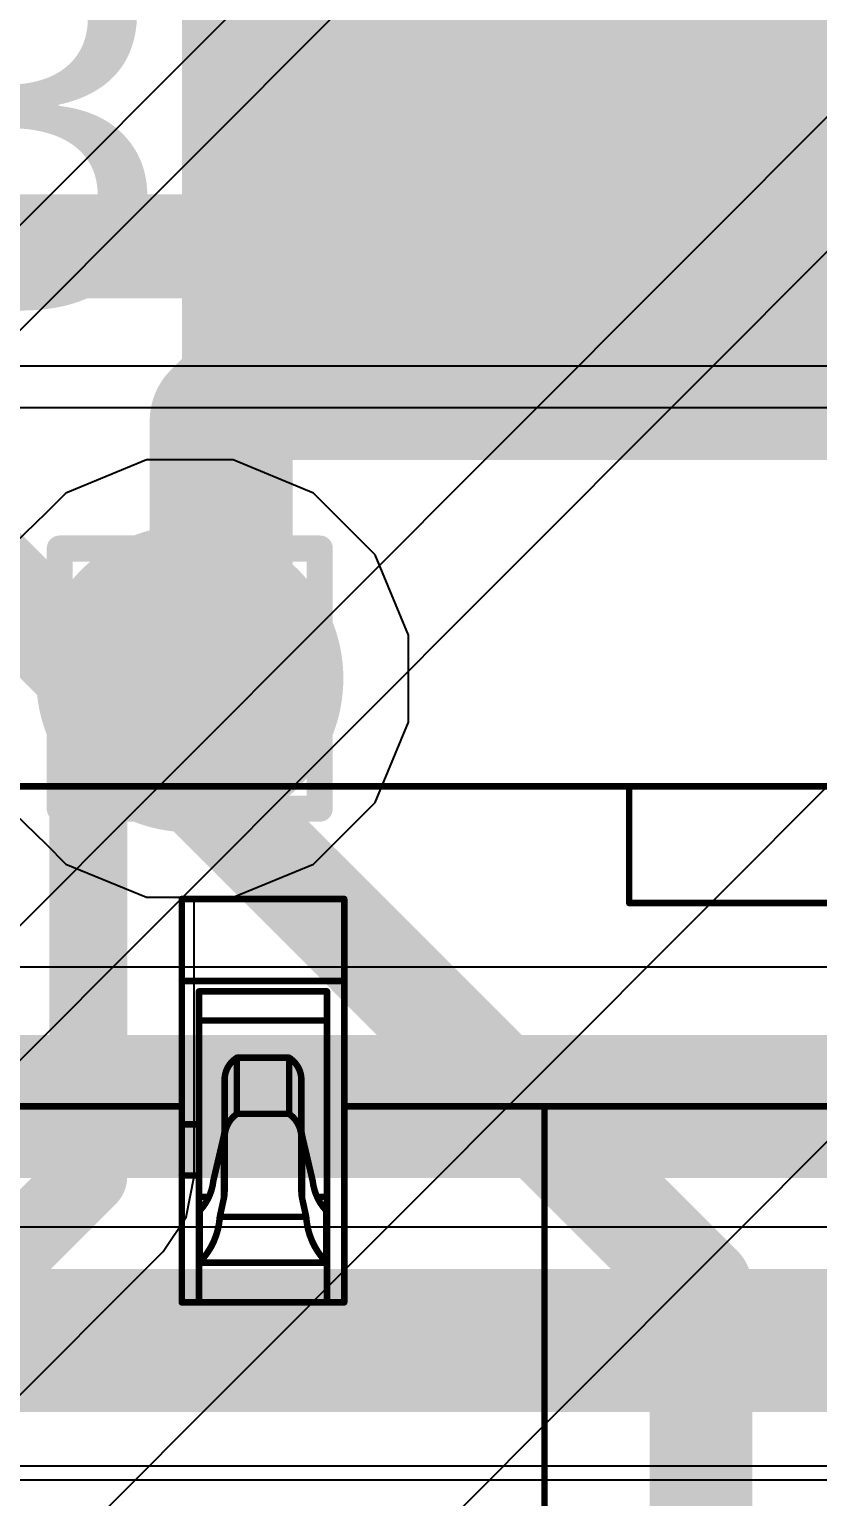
# Model space of a CAD drawing. Header units: inches. Extents: x -6 to 5433, y -4 to 5447.
# Drawn here: x 23.998 to 25.539, y 29.908 to 32.773 of the extents above; entities that cross this region are included whole.
import ezdxf

# ---------------------------------------------------------------- set-up
doc = ezdxf.new("R2010")
doc.units = ezdxf.units.IN
for name, color, linetype in [('Bottom Layer', 5, 'Continuous'), ('Bottom Paste', 16, 'Continuous'), ('Bottom Solder', 6, 'Continuous'), ('Drill Drawing', 1, 'Continuous'), ('Ground', 16, 'Continuous'), ('Mechanical 4', 56, 'Continuous'), ('Power', 76, 'Continuous'), ('Top Layer', 1, 'Continuous'), ('Top Overlay', 2, 'Continuous'), ('Top Solder', 216, 'Continuous'), ('Via Holes', 16, 'Continuous')]:
    doc.layers.add(name, color=color, linetype=linetype)
doc.styles.add('Arial', font='', dxfattribs={"height": 0.2})
doc.styles.get('Arial').set_extended_font_data('Arial')

# ---------------------------------------------------------------- blocks, each defined once
blk = doc.blocks.new('BL_R8812AF1_B_18')
at = {"layer": 'Bottom Layer'}
blk.add_hatch(color=5, dxfattribs=at).paths.add_polyline_path([(-14.6, 1.55), (-12.4, 1.55), (-12.4, 0.45), (-14.6, 0.45)])
at = {"layer": 'Bottom Paste'}
blk.add_hatch(color=16, dxfattribs=at).paths.add_polyline_path([(-14.6, 1.55), (-12.4, 1.55), (-12.4, 0.45), (-14.6, 0.45)])
at = {"layer": 'Bottom Solder'}
blk.add_hatch(color=6, dxfattribs=at).paths.add_polyline_path([(-14.7016, 1.6516), (-12.2984, 1.6516), (-12.2984, 0.3484), (-14.7016, 0.3484)])
blk = doc.blocks.new('TL3340AF160QG_33')
at = {"layer": 'Top Solder'}
blk.add_line((0.7722, 1.9528), (-5441.5052, 5436.5959), dxfattribs=at)
blk = doc.blocks.new('WQFN_30_EP_2_5_4_5__43')
at = {"layer": 'Top Solder'}
for p in [(1.4499, 1.6459), (1.0303, -1.946), (-1.4501, -1.9542), (-0.9382, -2.4882), (0.6841, -2.4976)]:
    blk.add_line(p, (-5421.1797, -5430.6074), dxfattribs=at)
blk = doc.blocks.new('QTH_030_01_L_D_A_K_TR_154')
at = {"layer": 'Top Overlay'}
for points in [[(-10, -0.7, 0.2, 0.2, 0), (-10, -1.461, 0.2, 0.2, 0)], [(-8.476, -2.985, 0.2, 0.2, 0), (-10, -1.461, 0.2, 0.2, 0)]]:
    blk.add_lwpolyline(points, format="xyseb", dxfattribs=at)
blk.add_lwpolyline([(-10.05, -1.461, 0.1, 0.1, 1), (-9.95, -1.461, 0.1, 0.1, 1)], format="xyseb", close=True, dxfattribs=at)
blk.add_lwpolyline([(-10.05, -1.461, 0.1, 0.1, 1), (-9.95, -1.461, 0.1, 0.1, 1)], format="xyseb", close=True, dxfattribs=at)

msp = doc.modelspace()

# ---------------------------------------------------------------- hatches: boundary and pattern name
at = {"layer": 'Bottom Layer'}
h = msp.add_hatch(color=5, dxfattribs=at)
edge = h.paths.add_edge_path()
edge.add_arc((24.3119, 31.5051), 0.3, 0, 360)
at = {"layer": 'Ground'}
h = msp.add_hatch(color=16, dxfattribs=at)
edge = h.paths.add_edge_path()
edge.add_arc((24.3119, 31.5051), 0.3, 0, 360)
at = {"layer": 'Power'}
h = msp.add_hatch(color=76, dxfattribs=at)
edge = h.paths.add_edge_path()
edge.add_arc((24.3119, 31.5051), 0.3, 0, 360)
at = {"layer": 'Top Layer'}
h = msp.add_hatch(color=1, dxfattribs=at)
edge = h.paths.add_edge_path()
edge.add_arc((24.3119, 31.5051), 0.3, 0, 360)
at = {"layer": 'Via Holes'}
h = msp.add_hatch(color=7, dxfattribs=at)
edge = h.paths.add_edge_path()
edge.add_arc((24.3119, 31.5051), 0.15, 0, 360)

# ---------------------------------------------------------------- linework, layer by layer
at = {"layer": 'Bottom Layer'}
msp.add_line((32.8484, 32.0337), (15.0175, 32.0337), dxfattribs=at)
for points in [[(24.9484, 32.5837, 0.2794, 0.2794, 0), (24.9484, 33.1337, 0.2794, 0.2794, 0)], [(24.3732, 32.0085, 0.2794, 0.2794, 0), (24.9484, 32.5837, 0.2794, 0.2794, 0)], [(24.3732, 31.5664, 0.2794, 0.2794, 0), (24.3732, 32.0085, 0.2794, 0.2794, 0)], [(24.3119, 31.5051, 0.2794, 0.2794, 0), (24.3732, 31.5664, 0.2794, 0.2794, 0)]]:
    msp.add_lwpolyline(points, format="xyseb", dxfattribs=at)
for points in [[(24.8786, 32.5837, 0.1397, 0.1397, 1), (25.0183, 32.5837, 0.1397, 0.1397, 1)], [(24.8786, 32.5837, 0.1397, 0.1397, 1), (25.0183, 32.5837, 0.1397, 0.1397, 1)], [(24.3034, 32.0085, 0.1397, 0.1397, 1), (24.4431, 32.0085, 0.1397, 0.1397, 1)], [(24.3034, 32.0085, 0.1397, 0.1397, 1), (24.4431, 32.0085, 0.1397, 0.1397, 1)], [(24.3034, 31.5664, 0.1397, 0.1397, 1), (24.4431, 31.5664, 0.1397, 0.1397, 1)], [(24.3034, 31.5664, 0.1397, 0.1397, 1), (24.4431, 31.5664, 0.1397, 0.1397, 1)], [(24.242, 31.5051, 0.1397, 0.1397, 1), (24.3817, 31.5051, 0.1397, 0.1397, 1)]]:
    msp.add_lwpolyline(points, format="xyseb", close=True, dxfattribs=at)
at = {"layer": 'Drill Drawing'}
for points in [[(24.0579, 31.7591, 0.0508, 0.0508, 0), (24.5659, 31.7591, 0.0508, 0.0508, 0)], [(24.0579, 31.2511, 0.0508, 0.0508, 0), (24.0579, 31.7591, 0.0508, 0.0508, 0)], [(24.5659, 31.2511, 0.0508, 0.0508, 0), (24.5659, 31.7591, 0.0508, 0.0508, 0)], [(24.1595, 31.6575, 0.0508, 0.0508, 0), (24.4643, 31.6575, 0.0508, 0.0508, 0)], [(24.1595, 31.3527, 0.0508, 0.0508, 0), (24.1595, 31.6575, 0.0508, 0.0508, 0)], [(24.4643, 31.3527, 0.0508, 0.0508, 0), (24.4643, 31.6575, 0.0508, 0.0508, 0)], [(24.1595, 31.3527, 0.0508, 0.0508, 0), (24.4643, 31.3527, 0.0508, 0.0508, 0)], [(24.0579, 31.2511, 0.0508, 0.0508, 0), (24.5659, 31.2511, 0.0508, 0.0508, 0)]]:
    msp.add_lwpolyline(points, format="xyseb", dxfattribs=at)
for points in [[(24.0452, 31.7591, 0.0254, 0.0254, 1), (24.0706, 31.7591, 0.0254, 0.0254, 1)], [(24.0452, 31.7591, 0.0254, 0.0254, 1), (24.0706, 31.7591, 0.0254, 0.0254, 1)], [(24.5532, 31.7591, 0.0254, 0.0254, 1), (24.5786, 31.7591, 0.0254, 0.0254, 1)], [(24.5532, 31.7591, 0.0254, 0.0254, 1), (24.5786, 31.7591, 0.0254, 0.0254, 1)], [(24.1468, 31.6575, 0.0254, 0.0254, 1), (24.1722, 31.6575, 0.0254, 0.0254, 1)], [(24.1468, 31.6575, 0.0254, 0.0254, 1), (24.1722, 31.6575, 0.0254, 0.0254, 1)], [(24.4516, 31.6575, 0.0254, 0.0254, 1), (24.477, 31.6575, 0.0254, 0.0254, 1)], [(24.4516, 31.6575, 0.0254, 0.0254, 1), (24.477, 31.6575, 0.0254, 0.0254, 1)], [(24.1468, 31.3527, 0.0254, 0.0254, 1), (24.1722, 31.3527, 0.0254, 0.0254, 1)], [(24.1468, 31.3527, 0.0254, 0.0254, 1), (24.1722, 31.3527, 0.0254, 0.0254, 1)], [(24.4516, 31.3527, 0.0254, 0.0254, 1), (24.477, 31.3527, 0.0254, 0.0254, 1)], [(24.4516, 31.3527, 0.0254, 0.0254, 1), (24.477, 31.3527, 0.0254, 0.0254, 1)], [(24.0452, 31.2511, 0.0254, 0.0254, 1), (24.0706, 31.2511, 0.0254, 0.0254, 1)], [(24.0452, 31.2511, 0.0254, 0.0254, 1), (24.0706, 31.2511, 0.0254, 0.0254, 1)], [(24.5532, 31.2511, 0.0254, 0.0254, 1), (24.5786, 31.2511, 0.0254, 0.0254, 1)], [(24.5532, 31.2511, 0.0254, 0.0254, 1), (24.5786, 31.2511, 0.0254, 0.0254, 1)]]:
    msp.add_lwpolyline(points, format="xyseb", close=True, dxfattribs=at)
at = {"layer": 'Ground'}
for p, q in [((24.227, 31.9321), (24.07, 31.867)), ((24.3968, 31.9321), (24.227, 31.9321)), ((24.5538, 31.867), (24.3968, 31.9321)), ((24.07, 31.867), (24.0314, 31.8284)), ((24.6739, 31.7469), (24.5538, 31.867)), ((24.0314, 31.8284), (23.9484, 31.7484)), ((24.7389, 31.59), (24.6739, 31.7469)), ((24.7389, 31.4201), (24.7389, 31.59)), ((24.6739, 31.2632), (24.7389, 31.4201)), ((24.5538, 31.1431), (24.6739, 31.2632)), ((24.3968, 31.0781), (24.5538, 31.1431)), ((24.3207, 30.5332), (24.3207, 31.0781)), ((24.3207, 31.0781), (24.3968, 31.0781)), ((24.3049, 30.4539), (24.3207, 30.5332)), ((24.3207, 30.5332), (24.3207, 30.5332)), ((24.26, 30.3867), (24.3049, 30.4539)), ((23.7238, 29.8504), (24.26, 30.3867)), ((24.26, 30.3867), (24.26, 30.3867))]:
    msp.add_line(p, q, dxfattribs=at)
for points in [[(24.1135, 31.3067, 0.1524, 0.1524, 0), (24.3119, 31.5051, 0.1524, 0.1524, 0)], [(24.1135, 30.5332, 0.1524, 0.1524, 0), (24.1135, 31.3067, 0.1524, 0.1524, 0)], [(23.5773, 29.9969, 0.1524, 0.1524, 0), (24.1135, 30.5332, 0.1524, 0.1524, 0)]]:
    msp.add_lwpolyline(points, format="xyseb", dxfattribs=at)
for points in [[(24.2738, 31.5051, 0.0762, 0.0762, 1), (24.35, 31.5051, 0.0762, 0.0762, 1)], [(24.0754, 31.3067, 0.0762, 0.0762, 1), (24.1516, 31.3067, 0.0762, 0.0762, 1)], [(24.0754, 31.3067, 0.0762, 0.0762, 1), (24.1516, 31.3067, 0.0762, 0.0762, 1)], [(24.0754, 30.5332, 0.0762, 0.0762, 1), (24.1516, 30.5332, 0.0762, 0.0762, 1)], [(24.0754, 30.5332, 0.0762, 0.0762, 1), (24.1516, 30.5332, 0.0762, 0.0762, 1)]]:
    msp.add_lwpolyline(points, format="xyseb", close=True, dxfattribs=at)
at = {"layer": 'Mechanical 4'}
for points in [[(4.3524, 31.2949, 0.0127, 0.0127, 0), (26.1425, 31.2949, 0.0127, 0.0127, 0)], [(25.1704, 31.067, 0.0127, 0.0127, 0), (25.1704, 31.2949, 0.0127, 0.0127, 0)], [(24.2962, 31.0749, 0.0127, 0.0127, 0), (24.6137, 31.0749, 0.0127, 0.0127, 0)], [(24.2962, 30.2874, 0.0127, 0.0127, 0), (24.2962, 31.0749, 0.0127, 0.0127, 0)], [(24.6137, 30.6699, 0.0127, 0.0127, 0), (24.6137, 31.0749, 0.0127, 0.0127, 0)], [(25.1704, 31.067, 0.0127, 0.0127, 0), (26.3704, 31.067, 0.0127, 0.0127, 0)], [(24.2962, 30.9149, 0.0127, 0.0127, 0), (24.6137, 30.9149, 0.0127, 0.0127, 0)], [(24.3299, 30.8944, 0.0127, 0.0127, 0), (24.5799, 30.8944, 0.0127, 0.0127, 0)], [(24.3299, 30.2874, 0.0127, 0.0127, 0), (24.3299, 30.8944, 0.0127, 0.0127, 0)], [(24.5799, 30.2874, 0.0127, 0.0127, 0), (24.5799, 30.8944, 0.0127, 0.0127, 0)], [(24.3299, 30.8377, 0.0127, 0.0127, 0), (24.5799, 30.8377, 0.0127, 0.0127, 0)], [(24.3799, 30.7237, 0.0127, 0.0127, -0.247377), (24.4039, 30.7649, 0.0127, 0.0127, 0)], [(24.4039, 30.7649, 0.0127, 0.0127, 0), (24.5059, 30.7649, 0.0127, 0.0127, 0)], [(24.4039, 30.6553, 0.0127, 0.0127, 0), (24.4039, 30.7649, 0.0127, 0.0127, 0)], [(24.5059, 30.6553, 0.0127, 0.0127, 0), (24.5059, 30.7649, 0.0127, 0.0127, 0)], [(24.5059, 30.7649, 0.0127, 0.0127, -0.247377), (24.5299, 30.7237, 0.0127, 0.0127, 0)], [(24.3799, 30.5043, 0.0127, 0.0127, 0), (24.3799, 30.7237, 0.0127, 0.0127, 0)], [(24.5299, 30.5043, 0.0127, 0.0127, 0), (24.5299, 30.7237, 0.0127, 0.0127, 0)], [(23.9787, 30.6699, 0.0127, 0.0127, 0), (24.2962, 30.6699, 0.0127, 0.0127, 0)], [(24.3799, 30.6107, 0.0127, 0.0127, -0.23748), (24.4039, 30.6553, 0.0127, 0.0127, 0)], [(24.4039, 30.6553, 0.0127, 0.0127, 0), (24.5059, 30.6553, 0.0127, 0.0127, 0)], [(24.5059, 30.6553, 0.0127, 0.0127, -0.23748), (24.5299, 30.6107, 0.0127, 0.0127, 0)], [(24.6137, 30.6699, 0.0127, 0.0127, 0), (25.8949, 30.6699, 0.0127, 0.0127, 0)], [(24.6137, 30.2874, 0.0127, 0.0127, 0), (24.6137, 30.6699, 0.0127, 0.0127, 0)], [(25.0049, 28.0649, 0.0127, 0.0127, 0), (25.0049, 30.6699, 0.0127, 0.0127, 0)], [(24.2962, 30.6349, 0.0127, 0.0127, 0), (24.3299, 30.6349, 0.0127, 0.0127, 0)], [(24.3799, 30.6253, 0.0127, 0.0127, -0.057864), (24.3784, 30.6122, 0.0127, 0.0127, 0)], [(24.5314, 30.6122, 0.0127, 0.0127, -0.057864), (24.5299, 30.6253, 0.0127, 0.0127, 0)], [(24.3579, 30.5249, 0.0127, 0.0127, 0), (24.3784, 30.6122, 0.0127, 0.0127, 0)], [(24.3784, 30.4903, 0.0127, 0.0127, 0), (24.3784, 30.6122, 0.0127, 0.0127, 0)], [(24.5314, 30.6122, 0.0127, 0.0127, 0), (24.5519, 30.5249, 0.0127, 0.0127, 0)], [(24.5314, 30.4903, 0.0127, 0.0127, 0), (24.5314, 30.6122, 0.0127, 0.0127, 0)], [(24.2962, 30.5349, 0.0127, 0.0127, 0), (24.3299, 30.5349, 0.0127, 0.0127, 0)], [(24.3579, 30.5249, 0.0127, 0.0127, -0.162591), (24.3314, 30.4665, 0.0127, 0.0127, 0)], [(24.3799, 30.5043, 0.0127, 0.0127, -0.053658), (24.3784, 30.4903, 0.0127, 0.0127, 0)], [(24.5314, 30.4903, 0.0127, 0.0127, -0.053658), (24.5299, 30.5043, 0.0127, 0.0127, 0)], [(24.5784, 30.4665, 0.0127, 0.0127, -0.162591), (24.5519, 30.5249, 0.0127, 0.0127, 0)], [(24.3299, 30.4933, 0.0127, 0.0127, 0), (24.3486, 30.4933, 0.0127, 0.0127, 0)], [(24.3705, 30.4542, 0.0127, 0.0127, 0), (24.3784, 30.4903, 0.0127, 0.0127, 0)], [(24.5314, 30.4903, 0.0127, 0.0127, 0), (24.5393, 30.4542, 0.0127, 0.0127, 0)], [(24.5612, 30.4933, 0.0127, 0.0127, 0), (24.5799, 30.4933, 0.0127, 0.0127, 0)], [(24.33, 30.4654, 0.0127, 0.0127, -0.035041), (24.3301, 30.4655, 0.0127, 0.0127, 0)], [(24.3299, 30.4653, 0.0127, 0.0127, -0.028404), (24.33, 30.4654, 0.0127, 0.0127, 0)], [(24.3299, 30.4652, 0.0127, 0.0127, -0.011022), (24.3299, 30.4653, 0.0127, 0.0127, 0)], [(24.3301, 30.4655, 0.0127, 0.0127, -0.032319), (24.3302, 30.4656, 0.0127, 0.0127, 0)], [(24.3302, 30.4656, 0.0127, 0.0127, -0.024462), (24.3303, 30.4657, 0.0127, 0.0127, 0)], [(24.3303, 30.4657, 0.0127, 0.0127, -0.013729), (24.3305, 30.4658, 0.0127, 0.0127, 0)], [(24.3305, 30.4658, 0.0127, 0.0127, -0.00812), (24.3307, 30.466, 0.0127, 0.0127, 0)], [(24.3307, 30.466, 0.0127, 0.0127, -0.004821), (24.3309, 30.4661, 0.0127, 0.0127, 0)], [(24.3309, 30.4661, 0.0127, 0.0127, 0), (24.3314, 30.4665, 0.0127, 0.0127, 0)], [(24.3314, 30.3661, 0.0127, 0.0127, 0), (24.3314, 30.4665, 0.0127, 0.0127, 0)], [(24.3705, 30.4542, 0.0127, 0.0127, -0.179894), (24.3314, 30.3661, 0.0127, 0.0127, 0)], [(24.3705, 30.4542, 0.0127, 0.0127, 0), (24.5393, 30.4542, 0.0127, 0.0127, 0)], [(24.5784, 30.3661, 0.0127, 0.0127, -0.179894), (24.5393, 30.4542, 0.0127, 0.0127, 0)], [(24.5784, 30.4665, 0.0127, 0.0127, 0), (24.5787, 30.4663, 0.0127, 0.0127, 0)], [(24.5784, 30.3661, 0.0127, 0.0127, 0), (24.5784, 30.4665, 0.0127, 0.0127, 0)], [(24.5787, 30.4663, 0.0127, 0.0127, 0), (24.5789, 30.4661, 0.0127, 0.0127, 0)], [(24.5789, 30.4661, 0.0127, 0.0127, -0.006055), (24.5791, 30.466, 0.0127, 0.0127, 0)], [(24.5792, 30.466, 0.0127, 0.0127, -0.010737), (24.5794, 30.4658, 0.0127, 0.0127, 0)], [(24.5794, 30.4658, 0.0127, 0.0127, -0.018562), (24.5795, 30.4657, 0.0127, 0.0127, 0)], [(24.5795, 30.4657, 0.0127, 0.0127, -0.023386), (24.5796, 30.4656, 0.0127, 0.0127, 0)], [(24.5796, 30.4656, 0.0127, 0.0127, -0.054321), (24.5798, 30.4654, 0.0127, 0.0127, 0)], [(24.5798, 30.4654, 0.0127, 0.0127, -0.028597), (24.5799, 30.4652, 0.0127, 0.0127, 0)], [(24.33, 30.3653, 0.0127, 0.0127, -0.037446), (24.3301, 30.3653, 0.0127, 0.0127, 0)], [(24.3299, 30.3652, 0.0127, 0.0127, -0.032689), (24.33, 30.3653, 0.0127, 0.0127, 0)], [(24.3299, 30.3651, 0.0127, 0.0127, -0.013234), (24.3299, 30.3652, 0.0127, 0.0127, 0)], [(24.3299, 30.3649, 0.0127, 0.0127, 0), (24.5799, 30.3649, 0.0127, 0.0127, 0)], [(24.3301, 30.3653, 0.0127, 0.0127, -0.031881), (24.3302, 30.3654, 0.0127, 0.0127, 0)], [(24.3301, 30.3654, 0.0127, 0.0127, -0.02262), (24.3303, 30.3655, 0.0127, 0.0127, 0)], [(24.3303, 30.3655, 0.0127, 0.0127, -0.012209), (24.3305, 30.3656, 0.0127, 0.0127, 0)], [(24.3305, 30.3656, 0.0127, 0.0127, -0.00707), (24.3307, 30.3657, 0.0127, 0.0127, 0)], [(24.3307, 30.3657, 0.0127, 0.0127, 0), (24.3309, 30.3658, 0.0127, 0.0127, 0)], [(24.3309, 30.3658, 0.0127, 0.0127, 0), (24.3314, 30.3661, 0.0127, 0.0127, 0)], [(24.5784, 30.3661, 0.0127, 0.0127, 0), (24.5787, 30.366, 0.0127, 0.0127, 0)], [(24.5787, 30.366, 0.0127, 0.0127, 0), (24.5789, 30.3658, 0.0127, 0.0127, 0)], [(24.5789, 30.3658, 0.0127, 0.0127, -0.005205), (24.5792, 30.3657, 0.0127, 0.0127, 0)], [(24.5791, 30.3657, 0.0127, 0.0127, -0.009376), (24.5794, 30.3656, 0.0127, 0.0127, 0)], [(24.5794, 30.3656, 0.0127, 0.0127, -0.016687), (24.5795, 30.3655, 0.0127, 0.0127, 0)], [(24.5795, 30.3655, 0.0127, 0.0127, -0.021994), (24.5796, 30.3654, 0.0127, 0.0127, 0)], [(24.5796, 30.3654, 0.0127, 0.0127, -0.026751), (24.5797, 30.3654, 0.0127, 0.0127, 0)], [(24.5797, 30.3654, 0.0127, 0.0127, -0.028288), (24.5798, 30.3653, 0.0127, 0.0127, 0)], [(24.5798, 30.3653, 0.0127, 0.0127, -0.032605), (24.5799, 30.3651, 0.0127, 0.0127, 0)], [(24.2962, 30.2874, 0.0127, 0.0127, 0), (24.6137, 30.2874, 0.0127, 0.0127, 0)]]:
    msp.add_lwpolyline(points, format="xyseb", dxfattribs=at)
for points in [[(25.1672, 31.2949, 0.00635, 0.00635, 1), (25.1736, 31.2949, 0.00635, 0.00635, 1)], [(24.293, 31.0749, 0.00635, 0.00635, 1), (24.2993, 31.0749, 0.00635, 0.00635, 1)], [(24.293, 31.0749, 0.00635, 0.00635, 1), (24.2993, 31.0749, 0.00635, 0.00635, 1)], [(24.6105, 31.0749, 0.00635, 0.00635, 1), (24.6168, 31.0749, 0.00635, 0.00635, 1)], [(24.6105, 31.0749, 0.00635, 0.00635, 1), (24.6168, 31.0749, 0.00635, 0.00635, 1)], [(25.1672, 31.067, 0.00635, 0.00635, 1), (25.1736, 31.067, 0.00635, 0.00635, 1)], [(25.1672, 31.067, 0.00635, 0.00635, 1), (25.1736, 31.067, 0.00635, 0.00635, 1)], [(24.293, 30.9149, 0.00635, 0.00635, 1), (24.2993, 30.9149, 0.00635, 0.00635, 1)], [(24.6105, 30.9149, 0.00635, 0.00635, 1), (24.6168, 30.9149, 0.00635, 0.00635, 1)], [(24.3267, 30.8944, 0.00635, 0.00635, 1), (24.3331, 30.8944, 0.00635, 0.00635, 1)], [(24.3267, 30.8944, 0.00635, 0.00635, 1), (24.3331, 30.8944, 0.00635, 0.00635, 1)], [(24.5767, 30.8944, 0.00635, 0.00635, 1), (24.5831, 30.8944, 0.00635, 0.00635, 1)], [(24.5767, 30.8944, 0.00635, 0.00635, 1), (24.5831, 30.8944, 0.00635, 0.00635, 1)], [(24.3267, 30.8377, 0.00635, 0.00635, 1), (24.3331, 30.8377, 0.00635, 0.00635, 1)], [(24.5767, 30.8377, 0.00635, 0.00635, 1), (24.5831, 30.8377, 0.00635, 0.00635, 1)], [(24.4007, 30.7649, 0.00635, 0.00635, 1), (24.4071, 30.7649, 0.00635, 0.00635, 1)], [(24.4007, 30.7649, 0.00635, 0.00635, 1), (24.4071, 30.7649, 0.00635, 0.00635, 1)], [(24.4007, 30.7649, 0.00635, 0.00635, 1), (24.4071, 30.7649, 0.00635, 0.00635, 1)], [(24.5027, 30.7649, 0.00635, 0.00635, 1), (24.5091, 30.7649, 0.00635, 0.00635, 1)], [(24.5027, 30.7649, 0.00635, 0.00635, 1), (24.5091, 30.7649, 0.00635, 0.00635, 1)], [(24.5027, 30.7649, 0.00635, 0.00635, 1), (24.5091, 30.7649, 0.00635, 0.00635, 1)], [(24.3767, 30.7237, 0.00635, 0.00635, 1), (24.3831, 30.7237, 0.00635, 0.00635, 1)], [(24.3767, 30.7237, 0.00635, 0.00635, 1), (24.3831, 30.7237, 0.00635, 0.00635, 1)], [(24.5267, 30.7237, 0.00635, 0.00635, 1), (24.5331, 30.7237, 0.00635, 0.00635, 1)], [(24.5267, 30.7237, 0.00635, 0.00635, 1), (24.5331, 30.7237, 0.00635, 0.00635, 1)], [(24.293, 30.6699, 0.00635, 0.00635, 1), (24.2993, 30.6699, 0.00635, 0.00635, 1)], [(24.4007, 30.6553, 0.00635, 0.00635, 1), (24.4071, 30.6553, 0.00635, 0.00635, 1)], [(24.4007, 30.6553, 0.00635, 0.00635, 1), (24.4071, 30.6553, 0.00635, 0.00635, 1)], [(24.4007, 30.6553, 0.00635, 0.00635, 1), (24.4071, 30.6553, 0.00635, 0.00635, 1)], [(24.5027, 30.6553, 0.00635, 0.00635, 1), (24.5091, 30.6553, 0.00635, 0.00635, 1)], [(24.5027, 30.6553, 0.00635, 0.00635, 1), (24.5091, 30.6553, 0.00635, 0.00635, 1)], [(24.5027, 30.6553, 0.00635, 0.00635, 1), (24.5091, 30.6553, 0.00635, 0.00635, 1)], [(24.6105, 30.6699, 0.00635, 0.00635, 1), (24.6168, 30.6699, 0.00635, 0.00635, 1)], [(24.6105, 30.6699, 0.00635, 0.00635, 1), (24.6168, 30.6699, 0.00635, 0.00635, 1)], [(24.6105, 30.6699, 0.00635, 0.00635, 1), (24.6168, 30.6699, 0.00635, 0.00635, 1)], [(25.0017, 30.6699, 0.00635, 0.00635, 1), (25.0081, 30.6699, 0.00635, 0.00635, 1)], [(24.293, 30.6349, 0.00635, 0.00635, 1), (24.2993, 30.6349, 0.00635, 0.00635, 1)], [(24.3267, 30.6349, 0.00635, 0.00635, 1), (24.3331, 30.6349, 0.00635, 0.00635, 1)], [(24.3767, 30.6253, 0.00635, 0.00635, 1), (24.3831, 30.6253, 0.00635, 0.00635, 1)], [(24.5267, 30.6253, 0.00635, 0.00635, 1), (24.5331, 30.6253, 0.00635, 0.00635, 1)], [(24.3752, 30.6122, 0.00635, 0.00635, 1), (24.3816, 30.6122, 0.00635, 0.00635, 1)], [(24.3752, 30.6122, 0.00635, 0.00635, 1), (24.3816, 30.6122, 0.00635, 0.00635, 1)], [(24.3752, 30.6122, 0.00635, 0.00635, 1), (24.3816, 30.6122, 0.00635, 0.00635, 1)], [(24.3767, 30.6107, 0.00635, 0.00635, 1), (24.3831, 30.6107, 0.00635, 0.00635, 1)], [(24.5267, 30.6107, 0.00635, 0.00635, 1), (24.5331, 30.6107, 0.00635, 0.00635, 1)], [(24.5282, 30.6122, 0.00635, 0.00635, 1), (24.5346, 30.6122, 0.00635, 0.00635, 1)], [(24.5282, 30.6122, 0.00635, 0.00635, 1), (24.5346, 30.6122, 0.00635, 0.00635, 1)], [(24.5282, 30.6122, 0.00635, 0.00635, 1), (24.5346, 30.6122, 0.00635, 0.00635, 1)], [(24.293, 30.5349, 0.00635, 0.00635, 1), (24.2993, 30.5349, 0.00635, 0.00635, 1)], [(24.3267, 30.5349, 0.00635, 0.00635, 1), (24.3331, 30.5349, 0.00635, 0.00635, 1)], [(24.3547, 30.5249, 0.00635, 0.00635, 1), (24.361, 30.5249, 0.00635, 0.00635, 1)], [(24.3547, 30.5249, 0.00635, 0.00635, 1), (24.361, 30.5249, 0.00635, 0.00635, 1)], [(24.3767, 30.5043, 0.00635, 0.00635, 1), (24.3831, 30.5043, 0.00635, 0.00635, 1)], [(24.3767, 30.5043, 0.00635, 0.00635, 1), (24.3831, 30.5043, 0.00635, 0.00635, 1)], [(24.5267, 30.5043, 0.00635, 0.00635, 1), (24.5331, 30.5043, 0.00635, 0.00635, 1)], [(24.5267, 30.5043, 0.00635, 0.00635, 1), (24.5331, 30.5043, 0.00635, 0.00635, 1)], [(24.5488, 30.5249, 0.00635, 0.00635, 1), (24.5551, 30.5249, 0.00635, 0.00635, 1)], [(24.5488, 30.5249, 0.00635, 0.00635, 1), (24.5551, 30.5249, 0.00635, 0.00635, 1)], [(24.3267, 30.4933, 0.00635, 0.00635, 1), (24.3331, 30.4933, 0.00635, 0.00635, 1)], [(24.3454, 30.4933, 0.00635, 0.00635, 1), (24.3517, 30.4933, 0.00635, 0.00635, 1)], [(24.3752, 30.4903, 0.00635, 0.00635, 1), (24.3816, 30.4903, 0.00635, 0.00635, 1)], [(24.3752, 30.4903, 0.00635, 0.00635, 1), (24.3816, 30.4903, 0.00635, 0.00635, 1)], [(24.3752, 30.4903, 0.00635, 0.00635, 1), (24.3816, 30.4903, 0.00635, 0.00635, 1)], [(24.5282, 30.4903, 0.00635, 0.00635, 1), (24.5346, 30.4903, 0.00635, 0.00635, 1)], [(24.5282, 30.4903, 0.00635, 0.00635, 1), (24.5346, 30.4903, 0.00635, 0.00635, 1)], [(24.5282, 30.4903, 0.00635, 0.00635, 1), (24.5346, 30.4903, 0.00635, 0.00635, 1)], [(24.5581, 30.4933, 0.00635, 0.00635, 1), (24.5644, 30.4933, 0.00635, 0.00635, 1)], [(24.5767, 30.4933, 0.00635, 0.00635, 1), (24.5831, 30.4933, 0.00635, 0.00635, 1)], [(24.3268, 30.4654, 0.00635, 0.00635, 1), (24.3332, 30.4654, 0.00635, 0.00635, 1)], [(24.3268, 30.4653, 0.00635, 0.00635, 1), (24.3331, 30.4653, 0.00635, 0.00635, 1)], [(24.3268, 30.4654, 0.00635, 0.00635, 1), (24.3332, 30.4654, 0.00635, 0.00635, 1)], [(24.3268, 30.4653, 0.00635, 0.00635, 1), (24.3331, 30.4653, 0.00635, 0.00635, 1)], [(24.3267, 30.4652, 0.00635, 0.00635, 1), (24.3331, 30.4652, 0.00635, 0.00635, 1)], [(24.3269, 30.4655, 0.00635, 0.00635, 1), (24.3332, 30.4655, 0.00635, 0.00635, 1)], [(24.3269, 30.4655, 0.00635, 0.00635, 1), (24.3332, 30.4655, 0.00635, 0.00635, 1)], [(24.327, 30.4656, 0.00635, 0.00635, 1), (24.3333, 30.4656, 0.00635, 0.00635, 1)], [(24.327, 30.4656, 0.00635, 0.00635, 1), (24.3333, 30.4656, 0.00635, 0.00635, 1)], [(24.3271, 30.4657, 0.00635, 0.00635, 1), (24.3335, 30.4657, 0.00635, 0.00635, 1)], [(24.3271, 30.4657, 0.00635, 0.00635, 1), (24.3335, 30.4657, 0.00635, 0.00635, 1)], [(24.3273, 30.4658, 0.00635, 0.00635, 1), (24.3336, 30.4658, 0.00635, 0.00635, 1)], [(24.3273, 30.4658, 0.00635, 0.00635, 1), (24.3336, 30.4658, 0.00635, 0.00635, 1)], [(24.3275, 30.466, 0.00635, 0.00635, 1), (24.3339, 30.466, 0.00635, 0.00635, 1)], [(24.3275, 30.466, 0.00635, 0.00635, 1), (24.3339, 30.466, 0.00635, 0.00635, 1)], [(24.3277, 30.4661, 0.00635, 0.00635, 1), (24.3341, 30.4661, 0.00635, 0.00635, 1)], [(24.3277, 30.4661, 0.00635, 0.00635, 1), (24.3341, 30.4661, 0.00635, 0.00635, 1)], [(24.3282, 30.4665, 0.00635, 0.00635, 1), (24.3346, 30.4665, 0.00635, 0.00635, 1)], [(24.3282, 30.4665, 0.00635, 0.00635, 1), (24.3346, 30.4665, 0.00635, 0.00635, 1)], [(24.3282, 30.4665, 0.00635, 0.00635, 1), (24.3346, 30.4665, 0.00635, 0.00635, 1)], [(24.3674, 30.4542, 0.00635, 0.00635, 1), (24.3737, 30.4542, 0.00635, 0.00635, 1)], [(24.3674, 30.4542, 0.00635, 0.00635, 1), (24.3737, 30.4542, 0.00635, 0.00635, 1)], [(24.3674, 30.4542, 0.00635, 0.00635, 1), (24.3737, 30.4542, 0.00635, 0.00635, 1)], [(24.5361, 30.4542, 0.00635, 0.00635, 1), (24.5425, 30.4542, 0.00635, 0.00635, 1)], [(24.5361, 30.4542, 0.00635, 0.00635, 1), (24.5425, 30.4542, 0.00635, 0.00635, 1)], [(24.5361, 30.4542, 0.00635, 0.00635, 1), (24.5425, 30.4542, 0.00635, 0.00635, 1)], [(24.5752, 30.4665, 0.00635, 0.00635, 1), (24.5816, 30.4665, 0.00635, 0.00635, 1)], [(24.5752, 30.4665, 0.00635, 0.00635, 1), (24.5816, 30.4665, 0.00635, 0.00635, 1)], [(24.5752, 30.4665, 0.00635, 0.00635, 1), (24.5816, 30.4665, 0.00635, 0.00635, 1)], [(24.5755, 30.4663, 0.00635, 0.00635, 1), (24.5818, 30.4663, 0.00635, 0.00635, 1)], [(24.5755, 30.4663, 0.00635, 0.00635, 1), (24.5818, 30.4663, 0.00635, 0.00635, 1)], [(24.5757, 30.4661, 0.00635, 0.00635, 1), (24.5821, 30.4661, 0.00635, 0.00635, 1)], [(24.5757, 30.4661, 0.00635, 0.00635, 1), (24.5821, 30.4661, 0.00635, 0.00635, 1)], [(24.576, 30.466, 0.00635, 0.00635, 1), (24.5823, 30.466, 0.00635, 0.00635, 1)], [(24.576, 30.466, 0.00635, 0.00635, 1), (24.5823, 30.466, 0.00635, 0.00635, 1)], [(24.5762, 30.4658, 0.00635, 0.00635, 1), (24.5825, 30.4658, 0.00635, 0.00635, 1)], [(24.5762, 30.4658, 0.00635, 0.00635, 1), (24.5825, 30.4658, 0.00635, 0.00635, 1)], [(24.5763, 30.4657, 0.00635, 0.00635, 1), (24.5827, 30.4657, 0.00635, 0.00635, 1)], [(24.5763, 30.4657, 0.00635, 0.00635, 1), (24.5827, 30.4657, 0.00635, 0.00635, 1)], [(24.5765, 30.4656, 0.00635, 0.00635, 1), (24.5828, 30.4656, 0.00635, 0.00635, 1)], [(24.5765, 30.4656, 0.00635, 0.00635, 1), (24.5828, 30.4656, 0.00635, 0.00635, 1)], [(24.5766, 30.4654, 0.00635, 0.00635, 1), (24.583, 30.4654, 0.00635, 0.00635, 1)], [(24.5766, 30.4654, 0.00635, 0.00635, 1), (24.583, 30.4654, 0.00635, 0.00635, 1)], [(24.5767, 30.4652, 0.00635, 0.00635, 1), (24.5831, 30.4652, 0.00635, 0.00635, 1)], [(24.3268, 30.3653, 0.00635, 0.00635, 1), (24.3332, 30.3653, 0.00635, 0.00635, 1)], [(24.3268, 30.3652, 0.00635, 0.00635, 1), (24.3331, 30.3652, 0.00635, 0.00635, 1)], [(24.3268, 30.3653, 0.00635, 0.00635, 1), (24.3332, 30.3653, 0.00635, 0.00635, 1)], [(24.3268, 30.3652, 0.00635, 0.00635, 1), (24.3331, 30.3652, 0.00635, 0.00635, 1)], [(24.3267, 30.3651, 0.00635, 0.00635, 1), (24.3331, 30.3651, 0.00635, 0.00635, 1)], [(24.3267, 30.3649, 0.00635, 0.00635, 1), (24.3331, 30.3649, 0.00635, 0.00635, 1)], [(24.3269, 30.3653, 0.00635, 0.00635, 1), (24.3332, 30.3653, 0.00635, 0.00635, 1)], [(24.3269, 30.3653, 0.00635, 0.00635, 1), (24.3332, 30.3653, 0.00635, 0.00635, 1)], [(24.327, 30.3654, 0.00635, 0.00635, 1), (24.3333, 30.3654, 0.00635, 0.00635, 1)], [(24.327, 30.3654, 0.00635, 0.00635, 1), (24.3333, 30.3654, 0.00635, 0.00635, 1)], [(24.3271, 30.3655, 0.00635, 0.00635, 1), (24.3335, 30.3655, 0.00635, 0.00635, 1)], [(24.3271, 30.3655, 0.00635, 0.00635, 1), (24.3335, 30.3655, 0.00635, 0.00635, 1)], [(24.3273, 30.3656, 0.00635, 0.00635, 1), (24.3336, 30.3656, 0.00635, 0.00635, 1)], [(24.3273, 30.3656, 0.00635, 0.00635, 1), (24.3336, 30.3656, 0.00635, 0.00635, 1)], [(24.3275, 30.3657, 0.00635, 0.00635, 1), (24.3339, 30.3657, 0.00635, 0.00635, 1)], [(24.3275, 30.3657, 0.00635, 0.00635, 1), (24.3339, 30.3657, 0.00635, 0.00635, 1)], [(24.3277, 30.3658, 0.00635, 0.00635, 1), (24.3341, 30.3658, 0.00635, 0.00635, 1)], [(24.3277, 30.3658, 0.00635, 0.00635, 1), (24.3341, 30.3658, 0.00635, 0.00635, 1)], [(24.3282, 30.3661, 0.00635, 0.00635, 1), (24.3346, 30.3661, 0.00635, 0.00635, 1)], [(24.3282, 30.3661, 0.00635, 0.00635, 1), (24.3346, 30.3661, 0.00635, 0.00635, 1)], [(24.3282, 30.3661, 0.00635, 0.00635, 1), (24.3346, 30.3661, 0.00635, 0.00635, 1)], [(24.5752, 30.3661, 0.00635, 0.00635, 1), (24.5816, 30.3661, 0.00635, 0.00635, 1)], [(24.5752, 30.3661, 0.00635, 0.00635, 1), (24.5816, 30.3661, 0.00635, 0.00635, 1)], [(24.5752, 30.3661, 0.00635, 0.00635, 1), (24.5816, 30.3661, 0.00635, 0.00635, 1)], [(24.5755, 30.366, 0.00635, 0.00635, 1), (24.5818, 30.366, 0.00635, 0.00635, 1)], [(24.5755, 30.366, 0.00635, 0.00635, 1), (24.5818, 30.366, 0.00635, 0.00635, 1)], [(24.5757, 30.3658, 0.00635, 0.00635, 1), (24.5821, 30.3658, 0.00635, 0.00635, 1)], [(24.5757, 30.3658, 0.00635, 0.00635, 1), (24.5821, 30.3658, 0.00635, 0.00635, 1)], [(24.576, 30.3657, 0.00635, 0.00635, 1), (24.5823, 30.3657, 0.00635, 0.00635, 1)], [(24.576, 30.3657, 0.00635, 0.00635, 1), (24.5823, 30.3657, 0.00635, 0.00635, 1)], [(24.5762, 30.3656, 0.00635, 0.00635, 1), (24.5825, 30.3656, 0.00635, 0.00635, 1)], [(24.5762, 30.3656, 0.00635, 0.00635, 1), (24.5825, 30.3656, 0.00635, 0.00635, 1)], [(24.5763, 30.3655, 0.00635, 0.00635, 1), (24.5827, 30.3655, 0.00635, 0.00635, 1)], [(24.5763, 30.3655, 0.00635, 0.00635, 1), (24.5827, 30.3655, 0.00635, 0.00635, 1)], [(24.5765, 30.3654, 0.00635, 0.00635, 1), (24.5828, 30.3654, 0.00635, 0.00635, 1)], [(24.5765, 30.3654, 0.00635, 0.00635, 1), (24.5828, 30.3654, 0.00635, 0.00635, 1)], [(24.5766, 30.3654, 0.00635, 0.00635, 1), (24.5829, 30.3654, 0.00635, 0.00635, 1)], [(24.5766, 30.3654, 0.00635, 0.00635, 1), (24.5829, 30.3654, 0.00635, 0.00635, 1)], [(24.5766, 30.3653, 0.00635, 0.00635, 1), (24.583, 30.3653, 0.00635, 0.00635, 1)], [(24.5766, 30.3653, 0.00635, 0.00635, 1), (24.583, 30.3653, 0.00635, 0.00635, 1)], [(24.5767, 30.3651, 0.00635, 0.00635, 1), (24.5831, 30.3651, 0.00635, 0.00635, 1)], [(24.5767, 30.3649, 0.00635, 0.00635, 1), (24.5831, 30.3649, 0.00635, 0.00635, 1)], [(24.293, 30.2874, 0.00635, 0.00635, 1), (24.2993, 30.2874, 0.00635, 0.00635, 1)], [(24.293, 30.2874, 0.00635, 0.00635, 1), (24.2993, 30.2874, 0.00635, 0.00635, 1)], [(24.3267, 30.2874, 0.00635, 0.00635, 1), (24.3331, 30.2874, 0.00635, 0.00635, 1)], [(24.5767, 30.2874, 0.00635, 0.00635, 1), (24.5831, 30.2874, 0.00635, 0.00635, 1)], [(24.6105, 30.2874, 0.00635, 0.00635, 1), (24.6168, 30.2874, 0.00635, 0.00635, 1)], [(24.6105, 30.2874, 0.00635, 0.00635, 1), (24.6168, 30.2874, 0.00635, 0.00635, 1)]]:
    msp.add_lwpolyline(points, format="xyseb", close=True, dxfattribs=at)
at = {"layer": 'Power'}
for p, q in [((18.6128, 32.1158), (35.3979, 32.1158)), ((24.227, 31.9321), (24.07, 31.867)), ((24.3968, 31.9321), (24.227, 31.9321)), ((24.5538, 31.867), (24.3968, 31.9321)), ((24.07, 31.867), (24.0314, 31.8284)), ((24.6739, 31.7469), (24.5538, 31.867)), ((24.0314, 31.8284), (23.9484, 31.7484)), ((24.7389, 31.59), (24.6739, 31.7469)), ((24.7389, 31.4201), (24.7389, 31.59)), ((24.6739, 31.2632), (24.7389, 31.4201)), ((23.9484, 31.2617), (24.0314, 31.1817)), ((24.5538, 31.1431), (24.6739, 31.2632)), ((24.0314, 31.1817), (24.07, 31.1431)), ((24.07, 31.1431), (24.227, 31.0781)), ((24.3968, 31.0781), (24.5538, 31.1431)), ((24.227, 31.0781), (24.3968, 31.0781)), ((26.5566, 30.4343), (19.9038, 30.4343)), ((20.0004, 29.9681), (36.5285, 29.9681))]:
    msp.add_line(p, q, dxfattribs=at)
for points in [[(18.5163, 32.3489, 0.2032, 0.2032, 0), (45.1663, 32.3489, 0.2032, 0.2032, 0)], [(19.9038, 30.2012, 0.2032, 0.2032, 0), (54.3679, 30.2012, 0.2032, 0.2032, 0)]]:
    msp.add_lwpolyline(points, format="xyseb", dxfattribs=at)
at = {"layer": 'Top Layer'}
for p, q in [((24.227, 31.9321), (24.07, 31.867)), ((24.3968, 31.9321), (24.227, 31.9321)), ((24.5538, 31.867), (24.3968, 31.9321)), ((24.07, 31.867), (24.0314, 31.8284)), ((24.6739, 31.7469), (24.5538, 31.867)), ((24.0314, 31.8284), (23.9484, 31.7484)), ((24.7389, 31.59), (24.6739, 31.7469)), ((24.7389, 31.4201), (24.7389, 31.59)), ((24.6739, 31.2632), (24.7389, 31.4201)), ((23.9484, 31.2617), (24.0314, 31.1817)), ((24.5538, 31.1431), (24.6739, 31.2632)), ((24.0314, 31.1817), (24.07, 31.1431)), ((24.07, 31.1431), (24.227, 31.0781)), ((24.3968, 31.0781), (24.5538, 31.1431)), ((24.227, 31.0781), (24.3968, 31.0781)), ((25.8948, 30.9419), (20.5568, 30.9419)), ((20.2548, 29.9408), (26.1968, 29.9408))]:
    msp.add_line(p, q, dxfattribs=at)
for points in [[(20.4442, 30.6699, 0.2794, 0.2794, 0), (26.0074, 30.6699, 0.2794, 0.2794, 0)], [(20.2548, 30.2127, 0.2794, 0.2794, 0), (26.1968, 30.2127, 0.2794, 0.2794, 0)]]:
    msp.add_lwpolyline(points, format="xyseb", dxfattribs=at)

# ---------------------------------------------------------------- block references
for name, p, rotation in [('TL3340AF160QG_33', (-3.7438, 5.9879), 270), ('WQFN_30_EP_2_5_4_5__43', (11.6724, 16.8857), 180), ('BL_R8812AF1_B_18', (23.9484, 19.6337), 270), ('QTH_030_01_L_D_A_K_TR_154', (15.3106, 28.8567), 180)]:
    msp.add_blockref(name, p, dxfattribs=dict(rotation=rotation))

# ---------------------------------------------------------------- texts
at = {"layer": 'Top Overlay', "style": 'Arial'}
msp.add_text('J3', height=0.762, dxfattribs=at).set_placement((23.1518, 32.2344))

doc.saveas('drawing.dxf')
